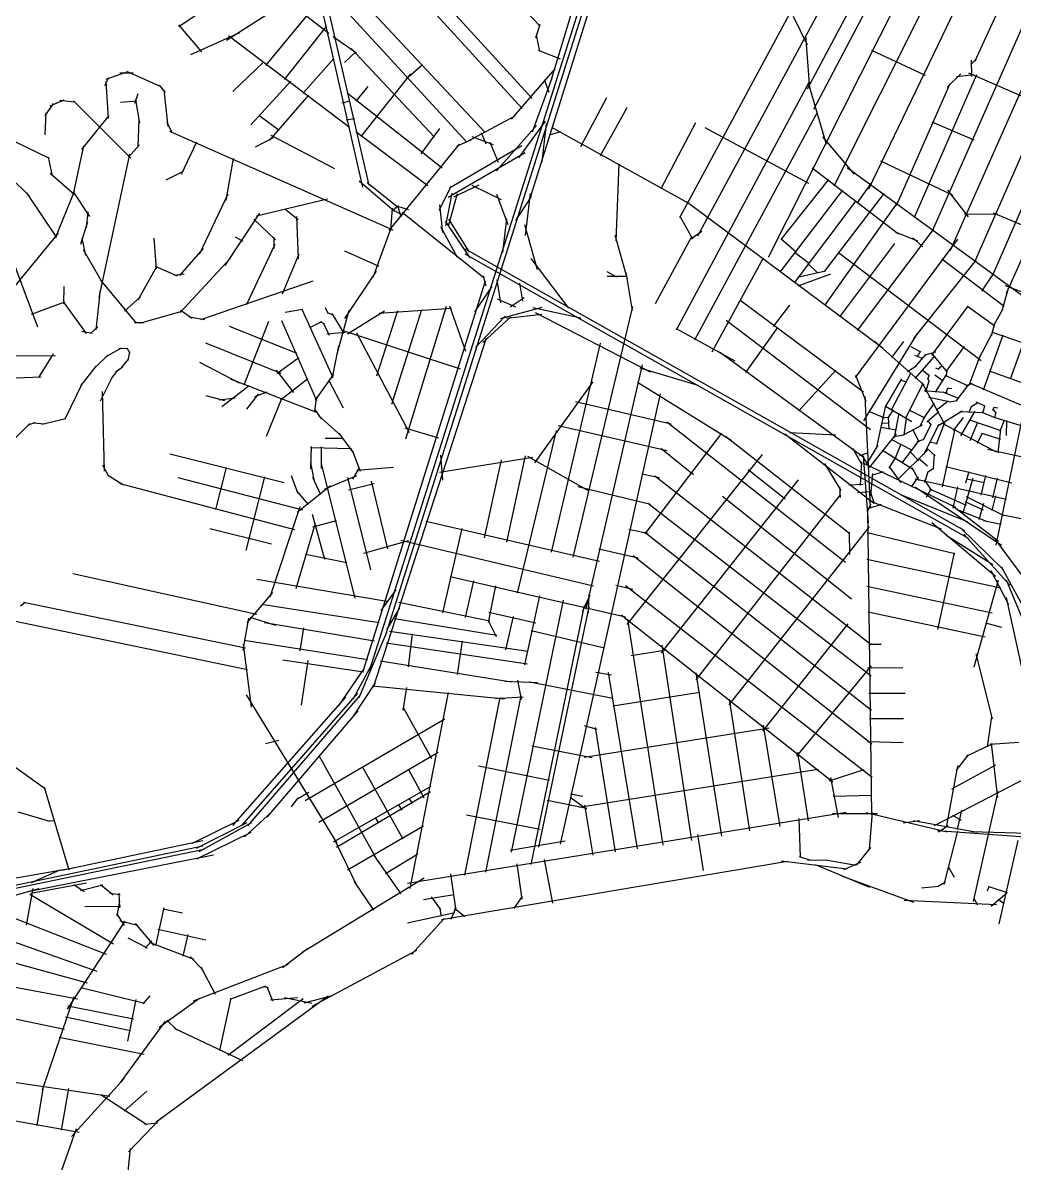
# Model space of a CAD drawing. Header units: inches. Extents: x 723419 to 759401, y 6910722 to 6968430.
# Drawn here: x 733965 to 736725, y 6943834 to 6947009 of the extents above; entities that cross this region are included whole.
import ezdxf

# ---------------------------------------------------------------- set-up
doc = ezdxf.new("R2010")
doc.units = ezdxf.units.IN
doc.header["$MEASUREMENT"] = 0

msp = doc.modelspace()

# ---------------------------------------------------------------- linework, layer by layer
for points in [[(735793.9939, 6946466.8201), (736576.951888, 6947919.52199)], [(735843.6048, 6946415.1957), (736637.15067, 6947883.04778)], [(736149.191882, 6946824.44774), (736690.067443, 6947840.38363)], [(736166.9292, 6946768.5681), (736720.726098, 6947820.66221)], [(736223.3647, 6946554.4622), (736863.9606, 6947831.4423)], [(736040.587017, 6946356.38024), (736763.906184, 6947789.7059)], [(736319.4836, 6946546.2448), (736883.1482, 6947716.8857)], [(736546.568805, 6946373.4846), (737135.929358, 6947702.02632)], [(736614.5898, 6946900.9615), (736972.941982, 6947679.33921)], [(736614.5059, 6946341.8306), (737200.4441, 6947677.2952)], [(736496.9467, 6946429.4437), (736986.512, 6947539.4808)], [(734896.6688, 6947329.886), (735382.8498, 6946798.0874)], [(735435.0258, 6946845.6097), (735583.0822, 6947335.7219)], [(734929.54567, 6945204.6435), (735584.478925, 6947270.69069)], [(735373.6486, 6946508.1452), (735619.283646, 6947293.41201)], [(734937.43542, 6947227.53026), (735354.8613, 6946769.6493)], [(734974.181152, 6945302.35112), (735582.283062, 6947225.21434)], [(734399.036359, 6946998.39148), (734700.661962, 6947200.35717)], [(734830.808124, 6947153.71136), (735251.786, 6946703.2586)], [(734531.32829, 6946960.02682), (734764.162089, 6947109.07573)], [(734787.680954, 6947126.19464), (735201.068, 6946676.7462)], [(734807.7057, 6947078.5338), (734928.001168, 6946556.75064)], [(734697.575151, 6947071.59302), (734816.494649, 6946979.91353)], [(734792.04916, 6947067.70617), (734910.009466, 6946551.45896)], [(735360.421317, 6947045.66805), (735405.13599, 6946999.10129)], [(734641.4821, 6946889.9863), (734756.550825, 6947029.34151)], [(736109.0777, 6947027.3649), (736147.8057, 6946947.371)], [(734398.154413, 6947003.24219), (734462.536486, 6946927.39481)], [(734432.550315, 6946920.33925), (734568.811004, 6946981.63451)], [(734693.5999, 6946851.1113), (734810.349544, 6946998.4734)], [(735393.229716, 6946966.82206), (735405.400574, 6947004.39297)], [(734537.060941, 6946972.81504), (734874.378839, 6946717.9704)], [(734829.13374, 6946970.66968), (734893.693461, 6946924.6104)], [(735394.023467, 6946974.23041), (735403.548486, 6946929.25115)], [(736143.938079, 6946973.63759), (736154.3237, 6946826.9153)], [(734860.296798, 6946897.95964), (734892.223251, 6946928.1222)], [(734878.964959, 6946936.69306), (735111.004, 6946690.6122)], [(735399.579729, 6946932.42615), (735461.006808, 6946908.19824)], [(736327.368352, 6946932.85691), (736476.621222, 6946862.52917)], [(734548.9782, 6946817.1429), (734636.0612, 6946900.1639)], [(734744.3298, 6946812.0261), (734830.0935, 6946909.5428)], [(735031.497556, 6946852.29081), (735077.3176, 6946892.5182)], [(736603.6507, 6946892.1689), (736618.5585, 6946907.0581)], [(736604.641245, 6946904.28488), (736605.5541, 6946859.1257)], [(734193.1593, 6946833.8918), (734204.0765, 6946855.9716)], [(734196.743, 6946851.9557), (734251.8751, 6946870.7645)], [(734235.2263, 6946869.4015), (734272.0719, 6946869.4015)], [(734253.2397, 6946873.763), (734348.4925, 6946831.5115)], [(734906.7576, 6946692.2514), (735044.7732, 6946866.5826)], [(735325.1165, 6946740.4005), (735446.675656, 6946880.03855)], [(735383.957672, 6946705.17852), (735438.1941, 6946855.3764)], [(736446.6352, 6946467.3528), (736620.64964, 6946865.07877)], [(736538.0494, 6946829.7118), (736575.934967, 6946866.66627)], [(736563.806356, 6946859.44846), (736611.963056, 6946864.79256)], [(736597.683761, 6946869.52378), (737076.0143, 6946660.6972)], [(736703.593521, 6946256.44474), (736979.7012, 6946873.2664)], [(734195.6115, 6946845.5542), (734202.4463, 6946743.1339)], [(734344.4272, 6946835.2383), (734361.076, 6946814.794)], [(734357.4382, 6946822.4375), (734367.971, 6946720.0096)], [(734599.7766, 6946724.8974), (734710.6096, 6946846.1343)], [(734892.659309, 6946790.77105), (734925.884497, 6946831.34459)], [(735416.248512, 6946851.19891), (735428.948537, 6946815.2155)], [(735784.152239, 6946153.56263), (736153.917006, 6946843.12109)], [(736151.1237, 6946841.6789), (736200.801267, 6946671.1063)], [(736396.540506, 6946499.78469), (736546.0755, 6946839.732)], [(734040.4477, 6946777.331), (734080.0156, 6946794.5407)], [(734067.8899, 6946793.6909), (734108.7344, 6946789.0166)], [(734105.5129, 6946791.3868), (734265.364531, 6946631.48866)], [(734237.0241, 6946787.9791), (734282.4286, 6946791.6769)], [(734276.7774, 6946785.2543), (734285.5464, 6946811.3341)], [(734278.5102, 6946793.9596), (734289.4851, 6946729.3663)], [(734651.2348, 6946681.4101), (734761.4081, 6946807.2594)], [(734852.859351, 6946785.70387), (734875.437174, 6946791.70111)], [(734867.676048, 6946813.57337), (735132.25991, 6946604.72851)], [(735518.172, 6946664.2259), (735590.5309, 6946800.3596)], [(734026.9993, 6946749.4454), (734049.7615, 6946784.0773)], [(734027.2027, 6946696.8963), (734029.9684, 6946758.0863)], [(735573.277804, 6946638.79008), (735647.1839, 6946772.9087)], [(735835.7333, 6946125.897), (736177.403368, 6946760.27025)], [(736664.4558, 6946304.2932), (736863.147365, 6946759.98606)], [(734129.1423, 6946656.1455), (734204.8698, 6946750.8419)], [(734285.7399, 6946662.4857), (734289.0402, 6946741.0457)], [(734365.839, 6946731.6651), (734379.363, 6946703.2655)], [(734621.7238, 6946751.6863), (734678.7883, 6946709.8721)], [(734864.85382, 6946738.07878), (734888.1372, 6946742.6649)], [(735202.1884, 6946678.3598), (735335.2478, 6946749.7277)], [(735345.826728, 6946632.45632), (735419.451597, 6946734.42694)], [(735410.703367, 6946621.76587), (735422.968299, 6946728.4211)], [(735741.623696, 6946547.3499), (735838.6142, 6946731.0077)], [(736495.6157, 6946733.17113), (736612.6344, 6946682.56103)], [(733908.3949, 6946694.6319), (734038.49, 6946631.4785)], [(734372.8705, 6946707.4107), (734994.420605, 6946432.20848)], [(734655.390056, 6946696.11346), (734832.7962, 6946602.7499)], [(734891.347518, 6946706.22866), (735092.1314, 6946555.7595)], [(735073.2849, 6946643.4886), (735126.0917, 6946714.6469)], [(735240.73532, 6946703.32014), (735253.435345, 6946672.09924)], [(735283.137991, 6946596.96372), (735394.752694, 6946723.17022)], [(735430.591254, 6946696.7754), (735462.646471, 6946706.46181)], [(735436.681975, 6946718.2358), (735820.081631, 6946505.43981)], [(735863.4381, 6946717.4259), (736151.9229, 6946562.2226)], [(734105.1426, 6946528.1748), (734134.857, 6946666.5166)], [(734259.3372, 6946634.4679), (734289.3152, 6946669.3528)], [(734406.0082, 6946587.2737), (734448.9664, 6946676.925)], [(734612.14578, 6946663.43716), (734662.434, 6946689.4999)], [(734984.2514, 6946430.0258), (735180.6933, 6946670.8098)], [(735152.144604, 6946548.8289), (735354.286675, 6946666.65691)], [(735173.7259, 6946666.1597), (735212.4776, 6946682.9873)], [(735215.166397, 6946692.00224), (735274.433182, 6946669.7772)], [(735265.172747, 6946676.3918), (735287.926959, 6946620.5646)], [(736191.1963, 6946691.0181), (736279.1858, 6946587.2231)], [(734035.2661, 6946634.8859), (734046.4767, 6946582.3473)], [(734177.4549, 6946243.7056), (734262.8378, 6946643.2967)], [(734531.1725, 6946514.1384), (734551.1234, 6946630.9352)], [(735149.053615, 6946523.06115), (735363.289263, 6946647.27302)], [(735616.0714, 6946401.8712), (735624.6103, 6946615.7511)], [(736161.766426, 6946604.5599), (736402.9238, 6946421.0318)], [(736259.6186, 6946606.18), (736745.696, 6946250.1446)], [(736352.090417, 6946624.1391), (736553.7065, 6946528.9581)], [(733926.5935, 6946581.9525), (733983.9247, 6946525.0164)], [(734041.3025, 6946590.0989), (734107.2734, 6946531.9619)], [(734363.877922, 6946571.95729), (734411.7788, 6946595.5985)], [(734901.022502, 6946568.38097), (734999.567129, 6946484.51164)], [(736075.77667, 6946405.85742), (736208.9116, 6946572.6602)], [(733974.9214, 6946535.2406), (734058.8125, 6946411.34)], [(734055.3737, 6946409.8739), (734108.8093, 6946539.8155)], [(734104.7482, 6946538.4794), (734150.4625, 6946469.5368)], [(734923.767827, 6946563.80621), (735010.803124, 6946494.39384)], [(735123.922325, 6946487.44544), (735157.789059, 6946554.47335)], [(735164.869005, 6946524.38837), (735234.813954, 6946557.63112)], [(735214.811414, 6946556.83737), (735296.091576, 6946516.83229)], [(736072.746, 6946314.4147), (736247.3763, 6946542.6952)], [(736287.081065, 6946506.30254), (736329.600789, 6946564.87232)], [(736538.62204, 6946542.91186), (736596.036739, 6946468.29921)], [(734457.019934, 6946364.86765), (734536.1371, 6946532.2858)], [(734615.7228, 6946471.1022), (734812.739687, 6946518.99198)], [(735142.491935, 6946443.05099), (735159.636969, 6946534.49117)], [(735150.707264, 6946446.60964), (735174.394024, 6946533.78109)], [(735283.07405, 6946531.27857), (735314.949791, 6946446.96231)], [(735337.640004, 6946457.8841), (735380.4708, 6946525.324)], [(735364.106827, 6946416.49393), (735378.0426, 6946533.6581)], [(735811.89717, 6946510.80205), (736359.5833, 6946103.1912)], [(736112.7492, 6946285.2181), (736285.0709, 6946512.6445)], [(736196.3456, 6946316.1209), (736362.7762, 6946533.4813)], [(736197.0162, 6946221.5512), (736401.5676, 6946510.36804)], [(733887.3686, 6946475.6546), (734006.0032, 6946162.6799)], [(734141.7793, 6946437.8957), (734146.3508, 6946482.1833)], [(734527.7461, 6946333.4003), (734624.796949, 6946478.42246)], [(734693.8637, 6946491.0546), (734730.9428, 6946461.0757)], [(734989.601137, 6946430.88931), (734994.275452, 6946492.89012)], [(734992.326351, 6946485.26041), (735011.02361, 6946500.0771)], [(734996.127539, 6946486.89289), (735022.056757, 6946474.10467)], [(735001.322202, 6946499.90072), (735038.540332, 6946488.96458)], [(735008.668814, 6946496.86682), (735017.294248, 6946468.6366)], [(735020.7927, 6946481.8931), (735248.7017, 6946299.0094)], [(735124.98066, 6946501.90936), (735133.3083, 6946424.9485)], [(736586.41778, 6946475.47341), (736679.1901, 6946476.892)], [(736666.003, 6946479.8937), (736852.4675, 6946401.7309)], [(734125.7793, 6946392.2383), (734145.4365, 6946455.2454)], [(734607.863582, 6946462.28284), (734668.4111, 6946404.5267)], [(734726.2343, 6946469.3052), (734731.5313, 6946351.153)], [(734940.3275, 6946300.1636), (734992.2214, 6946442.319)], [(735127.6541, 6946441.6802), (735173.5776, 6946355.9436)], [(735140.207694, 6946456.72115), (735208.774602, 6946354.64735)], [(735149.613651, 6946461.59214), (735207.045988, 6946369.72157)], [(735300.979763, 6946368.85715), (735312.568536, 6946462.79765)], [(735361.130258, 6946446.92108), (735396.18762, 6946321.57447)], [(735793.5362, 6946470.4634), (735828.8995, 6946407.6304)], [(733923.153618, 6946251.66505), (734064.0662, 6946422.9288)], [(734128.5763, 6946409.418), (734139.5477, 6946360.5646)], [(734329.7865, 6946408.8846), (734335.585811, 6946324.073498)], [(734555.9968, 6946412.7563), (734577.1848, 6946400.9999)], [(734664.8797, 6946380.426), (734664.8797, 6946411.5806)], [(735612.7823, 6946418.1428), (735646.7733, 6946295.9487)], [(735726.4527, 6946227.7442), (735826.7366, 6946414.1506)], [(735824.4997, 6946407.0865), (735855.1995, 6946428.6845)], [(736075.247503, 6946408.50326), (736118.1181, 6946369.9377)], [(736288.4577, 6946152.389), (736499.87703, 6946433.58716)], [(736393.2869, 6946426.3305), (736455.3941, 6946401.4601)], [(736442.5039, 6946409.6527), (736470.042, 6946385.3674)], [(734133.1478, 6946377.4578), (734188.714971, 6946280.78691)], [(734401.398263, 6946304.8117), (734467.413363, 6946380.4524)], [(734587.1769, 6946223.9631), (734667.2207, 6946392.668)], [(735196.153952, 6946379.28407), (736585.973807, 6945595.8179)], [(736239.431, 6946189.9875), (736392.042581, 6946394.57586)], [(736282.889978, 6946021.46557), (736567.428688, 6946406.5758)], [(734403.0118, 6946202.6818), (734542.8773, 6946353.118)], [(734687.8979, 6946254.0823), (734733.8053, 6946365.7685)], [(734860.5952, 6946373.4973), (734955.9513, 6946331.1697)], [(735194.883949, 6946365.4728), (736596.82836, 6945574.4726)], [(735378.989669, 6946352.99381), (735484.223809, 6946214.13031)], [(735883.792, 6946092.7355), (736026.7117, 6946354.4275)], [(736113.366, 6946369.8749), (736154.5586, 6946339.0853)], [(736235.5665, 6946368.9623), (736632.9079, 6946068.3604)], [(736445.384439, 6946129.43156), (736618.380062, 6946348.29677)], [(736522.732996, 6946352.00094), (736697.021087, 6946219.56301)], [(734285.5732, 6946237.5942), (734338.2235, 6946330.6282)], [(734333.0263, 6946330.8169), (734394.1815, 6946304.5246)], [(734861.334923, 6946185.17534), (734949.3503, 6946317.7359)], [(735590.1087, 6946316.2313), (735617.3935, 6946301.2434)], [(735643.3271, 6946313.4647), (735660.9206, 6946207.5179)], [(736121.073, 6946300.8639), (736199.7375, 6946318.382)], [(736150.3064, 6946338.2891), (736176.6165, 6946312.2772)], [(734181.4379, 6946292.1308), (734280.6633, 6946172.8045)], [(734386.0815, 6946306.1426), (734413.6216, 6946310.1876)], [(734460.7224, 6946183.0649), (734772.7405, 6946290.5025)], [(734911.976, 6945203.9416), (735253.2138, 6946290.6763)], [(735245.8892, 6946304.5018), (735253.6091, 6946276.6556)], [(735284.400938, 6946293.45362), (735294.560959, 6946228.68349)], [(735347.477731, 6946283.50527), (735356.156082, 6946233.34017)], [(735591.473, 6946303.2872), (735647.4066, 6946303.2872)], [(736123.357668, 6946276.39506), (736214.021738, 6946309.73263)], [(736634.0513, 6946261.7021), (736667.3757, 6946309.4472)], [(734079.0073, 6946226.4567), (734079.3777, 6946274.1884)], [(734169.0266, 6946153.9933), (734180.7764, 6946265.0574)], [(735223.414358, 6946204.2183), (735271.053065, 6946274.2188)], [(736691.3071, 6946208.1472), (736708.8976, 6946269.6879)], [(736699.2366, 6946277.027), (736838.881424, 6946224.36483)], [(733989.3521, 6946197.5957), (734081.2302, 6946232.3769)], [(734077.6032, 6946231.4652), (734140.9545, 6946143.402)], [(734247.4532, 6946205.5687), (734292.0533, 6946246.0886)], [(735031.2523, 6945850.8243), (735144.309182, 6946219.85643)], [(735152.775866, 6946220.56199), (735196.955972, 6946094.34985)], [(735285.03594, 6946239.90185), (735335.836041, 6946218.3118)], [(735321.442679, 6946217.88847), (735359.966089, 6946244.34685)], [(735496.539, 6945521.643), (735662.9544, 6946219.2251)], [(735960.461, 6946237.1639), (736305.379606, 6945981.24883)], [(736054.2145, 6946163.4868), (736100.0366, 6946222.4994)], [(736495.1331, 6946083.6261), (736596.5047, 6946219.9236)], [(736594.502, 6946219.5283), (736670.8483, 6946165.1677)], [(736714.4004, 6946017.1794), (736796.8904, 6946246.2991)], [(734293.2479, 6946173.4779), (734408.3395, 6946205.8335)], [(734403.7545, 6946208.3933), (734436.2338, 6946186.7675)], [(734427.7482, 6946190.2743), (734471.4202, 6946183.0649)], [(734695.3723, 6946203.3352), (734742.8692, 6946211.7066)], [(734741.4172, 6946211.7291), (734827.6852, 6946021.4582)], [(734806.1005, 6946216.4454), (734813.7243, 6946200.7817)], [(734811.5461, 6946202.5221), (734827.4472, 6946195.9955)], [(734824.6155, 6946199.0412), (734858.1603, 6946144.4356)], [(734839.6509, 6946087.4394), (734873.241196, 6946208.98789)], [(734868.9376, 6946142.5266), (734971.2573, 6946206.4509)], [(734949.9024, 6946026.3388), (735008.2665, 6946207.7555)], [(734956.4536, 6946200.7978), (735158.550795, 6946214.27957)], [(734992.0867, 6945947.4785), (735075.5187, 6946210.7792)], [(735224.878389, 6946105.02471), (735307.428554, 6946192.23155)], [(735245.784924, 6946118.92087), (735323.678413, 6946190.25268)], [(735294.093527, 6946185.4582), (735410.29876, 6946217.20827)], [(735311.904431, 6946186.44268), (735409.482959, 6946197.44936)], [(735384.687042, 6946216.57327), (735517.825641, 6946187.78654)], [(735390.909172, 6946202.58229), (735711.373146, 6946037.05863)], [(736668.2652, 6946166.0713), (736692.6149, 6946211.5719)], [(734152.7035, 6946143.4634), (734173.1571, 6946162.0343)], [(734275.3448, 6946174.6132), (734301.2049, 6946174.6132)], [(734539.4411, 6946163.9459), (734727.3054, 6946088.6023)], [(734581.0253, 6946000.8427), (734649.9715, 6946177.7868)], [(734684.8038, 6946180.3165), (734781.8552, 6945957.7354)], [(734763.615, 6946160.217), (734797.3777, 6946177.4036)], [(734792.1499, 6946177.1861), (734804.1303, 6946170.6595)], [(734801.2985, 6946173.7052), (734817.6353, 6946139.5495)], [(734849.869622, 6946154.30723), (735182.4959, 6946045.7851)], [(735783.711266, 6946157.97236), (735946.435694, 6946067.74941)], [(735923.1337, 6946181.35811), (736324.68, 6945876.3296)], [(735977.134161, 6946034.8708), (736066.313061, 6946160.4214)], [(736661.284398, 6946137.19266), (736670.90384, 6946172.34273)], [(734128.9443, 6946150.4791), (734158.0751, 6946144.9078)], [(734811.504962, 6946143.2829), (734862.216869, 6946147.69263)], [(734893.525959, 6946145.92874), (735040.23953, 6945868.48906)], [(734940.6014, 6945159.8439), (735255.098276, 6946132.04423)], [(736306.210241, 6945900.75052), (736455.701079, 6946143.98358)], [(736335.883321, 6946122.64819), (736473.6846, 6945999.6172)], [(736624.1097, 6946069.1415), (736666.4522, 6946149.119)], [(736638.9276, 6945986.6779), (736693.5418, 6946140.2056)], [(736663.1326, 6946147.7946), (736808.8311, 6946097.0348)], [(734196.8218, 6946079.4429), (734239.6531, 6946104.2887)], [(734233.0033, 6946102.0027), (734256.5299, 6946103.0639)], [(734253.8262, 6946103.4895), (734262.6298, 6946089.088)], [(734258.0762, 6946069.0774), (734262.6298, 6946093.1811)], [(734473.6791, 6946117.7289), (734683.1353, 6946033.1792)], [(734826.9964, 6946021.5402), (734844.5908, 6946109.4018)], [(735436.7997, 6945534.7535), (735572.625369, 6946116.65868)], [(735904.0823, 6946092.6031), (736307.37215, 6945798.3736)], [(736383.9393, 6946076.8886), (736417.0012, 6946121.8009)], [(736436.917, 6946108.0023), (736464.1324, 6946093.0723)], [(736455.1577, 6946079.7121), (736464.4207, 6946094.3384)], [(736476.449, 6946084.529), (736506.4486, 6946092.6688)], [(736535.5938, 6946037.7135), (736586.3644, 6946107.172)], [(733853.479868, 6946081.8904), (734055.445549, 6946082.77235)], [(734009.143374, 6946021.47709), (734050.594845, 6946086.74111)], [(734164.7617, 6946047.8172), (734201.3198, 6946083.2494)], [(734238.4779, 6946047.6422), (734260.0314, 6946073.1103)], [(734456.2569, 6946063.87), (734567.0869, 6946006.6342)], [(734671.6327, 6946032.3076), (734732.9069, 6946077.3558)], [(736447.3794, 6946083.1253), (736470.5275, 6946073.9333)], [(736449.2629, 6946018.652), (736502.2234, 6946079.3023)], [(736449.3493, 6946051.0472), (736479.7684, 6946086.4327)], [(736493.0544, 6946089.5842), (736537.9395, 6946036.0849)], [(736599.617039, 6945999.5303), (736630.020029, 6946081.8444)], [(734126.6486, 6945998.2541), (734169.7371, 6946053.6506)], [(734211.7453, 6946018.4889), (734229.3524, 6946042.1378)], [(734223.1292, 6946036.5288), (734242.8612, 6946051.6883)], [(734669.9095, 6946041.4951), (734717.9927, 6945979.8724)], [(734779.6268, 6945957.8799), (734830.1539, 6946030.8725)], [(735533.212182, 6945376.76877), (735690.021229, 6946056.24096)], [(735681.951421, 6946048.27698), (735844.007151, 6946000.35243)], [(736125.0063, 6945928.1187), (736227.76834, 6946041.57395)], [(736283.182847, 6946027.71551), (736311.63906, 6945955.60394)], [(736383.0219, 6945931.08), (736437.4063, 6946034.8289)], [(736427.9326, 6946037.9827), (736453.6628, 6946054.6299)], [(736469.061, 6946041.9283), (736488.5477, 6946026.4592)], [(736483.9787, 6946015.8836), (736487.472, 6946028.7406)], [(736503.8031, 6946029.0315), (736526.8833, 6946011.7924)], [(736505.2382, 6946048.2242), (736513.5533, 6946044.4174)], [(736505.5816, 6945980.9129), (736537.3406, 6946030.6066)], [(736511.9943, 6946044.6338), (736524.4457, 6946054.7161)], [(736531.65073, 6946028.09957), (736596.2326, 6945998.0062)], [(736536.5065, 6946024.2728), (736537.2229, 6946038.2322)], [(736654.8798, 6946039.7142), (736773.9653, 6945997.1668)], [(733900.66399, 6946018.39028), (734016.198943, 6946023.24098)], [(734082.7564, 6945905.9423), (734130.5482, 6946005.1382)], [(734180.718274, 6945956.13541), (734215.5274, 6946024.6472)], [(734518.85645, 6945940.26038), (734594.6253, 6945999.519)], [(734541.8313, 6946017.796), (734782.7289, 6945924.9025)], [(734681.824, 6945959.4732), (734757.422899, 6946017.38657)], [(734816.4171, 6946013.2835), (734856.6289, 6945936.5039)], [(735390.2186, 6945784.0971), (735552.473888, 6946009.24768)], [(735676.3059, 6946008.6511), (735936.2273, 6945846.6529)], [(736365.8705, 6945939.3555), (736412.1474, 6946017.3951)], [(736408.917, 6946013.5284), (736425.7449, 6946009.251)], [(736424.241, 6945910.3561), (736470.6228, 6946003.9898)], [(736467.3381, 6946007.5171), (736532.8275, 6945888.7563)], [(736478.4885, 6945981.0153), (736487.7658, 6946011.8572)], [(736483.1815, 6946019.2211), (736488.0027, 6946009.7862)], [(736563.3545, 6945955.5681), (736598.340108, 6946002.16713)], [(736592.1291, 6945997.9367), (736608.6873, 6946005.2002)], [(736599.5862, 6946006.345), (736762.2396, 6945937.226)], [(734186.009951, 6945982.59379), (734191.301628, 6945760.87252)], [(734474.0234, 6945971.1899), (734525.8767, 6945957.1495)], [(734512.0492, 6945958.9909), (734555.8363, 6945964.9753)], [(734588.177422, 6945933.3812), (734620.388229, 6945975.20444)], [(734610.546797, 6945968.13791), (734644.885097, 6945981.71801)], [(734777.8275, 6945924.8463), (734782.3388, 6945966.2989)], [(735461.809817, 6944722.84094), (735740.152041, 6945975.91011)], [(736308.940305, 6945967.98646), (736323.518876, 6945660.30189)], [(736474.3664, 6945985.5479), (736537.9602, 6945979.5231)], [(736487.0227, 6945966.1288), (736548.2401, 6945953.4989)], [(736524.8197, 6945981.5317), (736569.9006, 6945963.6054)], [(736534.5784, 6945976.7401), (736540.6015, 6945993.9486)], [(736537.778, 6945990.9563), (736550.6557, 6945991.9193)], [(736673.9537, 6945555.0694), (736762.6478, 6945980.6266)], [(734643.3896, 6945858.4899), (734685.4285, 6945963.27)], [(734776.5161, 6945933.3066), (734795.0126, 6945906.2723)], [(735503.437678, 6945954.21423), (735769.50909, 6945892.34865)], [(736341.631405, 6945822.36038), (736367.331318, 6945943.45954)], [(736366.2392, 6945941.3369), (736439.1592, 6945899.249)], [(736472.988563, 6945907.80423), (736503.0494, 6945949.458)], [(736507.3288, 6945930.3554), (736541.1662, 6945956.3571)], [(736544.7239, 6945953.5536), (736565.8249, 6945957.4701)], [(736599.6845, 6945925.2439), (736607.0339, 6945942.5735)], [(736603.7552, 6945939.8009), (736623.7722, 6945951.4953)], [(736618.1898, 6945953.349), (736643.1451, 6945942.0604)], [(736636.8182, 6945921.9519), (736642.9324, 6945942.7383)], [(736664.9961, 6945930.6781), (736668.8015, 6945938.837)], [(736665.4583, 6945933.0389), (736674.2312, 6945920.7441)], [(736668.006, 6945938.5986), (736679.2997, 6945936.8417)], [(734017.9835, 6945891.8071), (734084.391, 6945907.0917)], [(734788.3606, 6945914.8915), (734850.4039, 6945860.1972)], [(736319.042558, 6945927.3412), (736363.624939, 6945909.34949)], [(736356.0331, 6945911.1916), (736376.3174, 6945909.9258)], [(736373.3556, 6945909.1179), (736388.9508, 6945931.4283)], [(736373.8002, 6945911.879), (736375.480501, 6945877.31357)], [(736391.7485, 6945854.2088), (736404.6429, 6945921.8454)], [(736417.9, 6945862.07), (736425.6611, 6945914.8223)], [(736433.5183, 6945929.9546), (736475.9108, 6945908.6487)], [(736461.9634, 6945885.2455), (736474.6553, 6945910.4015)], [(736481.2342, 6945898.2498), (736514.3261, 6945927.0256)], [(736483.2592, 6945901.4092), (736493.6354, 6945889.0171)], [(736512.367, 6945887.1275), (736579.3309, 6945928.7488)], [(736555.7091, 6945874.2004), (736583.3178, 6945909.6638)], [(736573.2019, 6945927.0258), (736638.73, 6945924.1464)], [(736576.1263, 6945858.7788), (736615.9036, 6945927.1663)], [(736600.4709, 6945903.8462), (736687.5764, 6945874.0697)], [(736634.661485, 6945925.08892), (736672.937966, 6945908.61503)], [(736667.5838, 6945910.6342), (736749.7035, 6945885.8769)], [(736670.9638, 6945908.8104), (736673.5914, 6945922.3889)], [(736685.9146, 6945871.8216), (736697.1742, 6945903.3797)], [(736703.1691, 6945860.3076), (736704.0116, 6945901.5747)], [(733895.902565, 6945807.17469), (733984.4392, 6945893.2358)], [(733979.6731, 6945888.9242), (733999.0762, 6945896.703)], [(733993.7472, 6945895.4747), (734027.0875, 6945892.7453)], [(735028.076884, 6945881.53225), (735122.172333, 6945852.96681)], [(735342.2384, 6945421.3054), (735450.8449, 6945872.5937)], [(735455.459805, 6945887.5391), (735758.496522, 6945817.68896)], [(735757.514622, 6945897.9931), (736255.183994, 6945507.71562)], [(736353.268935, 6945883.44461), (736397.098035, 6945876.03641)], [(736355.2958, 6945894.5982), (736375.9529, 6945895.6006)], [(736414.451, 6945861.2385), (736469.6264, 6945889.8119)], [(736442.1597, 6945876.7287), (736458.6958, 6945842.2332)], [(736472.1521, 6945848.0894), (736493.5954, 6945891.5773)], [(736473.4636, 6945806.5503), (736515.6857, 6945891.2976)], [(736508.3619, 6945835.9534), (736531.191932, 6945895.80933)], [(736525.2135, 6945716.6149), (736560.0165, 6945878.0143)], [(736526.1545, 6945893.6333), (736674.5683, 6945814.0984)], [(736602.4189, 6945845.8529), (736623.107, 6945896.7823)], [(736680.3896, 6945811.9628), (736687.2422, 6945877.5928)], [(734806.634, 6945852.582), (734856.7468, 6945852.7403)], [(734844.8595, 6945866.1528), (734885.7279, 6945810.9161)], [(735697.5141, 6945585.984), (735910.544048, 6945866.37239)], [(735920.4828, 6945857.9295), (736267.4641, 6945586.886)], [(736086.129605, 6945864.25707), (736332.467078, 6945672.48141)], [(736098.95429, 6945868.28636), (736227.880852, 6945861.35183)], [(736322.590186, 6945772.00258), (736396.9044, 6945864.903)], [(736382.8226, 6945849.0808), (736440.6464, 6945819.1835)], [(736390.4733, 6945857.3137), (736416.6887, 6945861.8508)], [(736412.2939, 6945784.1706), (736460.1856, 6945846.0457)], [(736454.517094, 6945843.10321), (736473.9776, 6945850.0126)], [(736489.325, 6945842.0182), (736510.1682, 6945837.2883)], [(736622.6972, 6945838.735), (736636.1527, 6945867.24)], [(736634.5125, 6945866.6542), (736686.0397, 6945849.9818)], [(734374.1974, 6945809.2093), (734692.3222, 6945729.1653)], [(734765.8281, 6945826.6085), (734879.7116, 6945823.3792)], [(734766.345255, 6945767.25193), (734768.461926, 6945829.69372)], [(734795.941697, 6945767.63357), (734795.941697, 6945828.69952)], [(734881.5479, 6945819.4503), (734903.5369, 6945760.8862)], [(735127.736806, 6945805.24391), (735133.020271, 6945735.49158)], [(735647.327202, 6945333.4564), (736024.1615, 6945806.5748)], [(735741.210376, 6945824.39175), (735832.1139, 6945751.6528)], [(736274.451579, 6945824.51511), (736300.645382, 6945778.7421)], [(736295.179298, 6945804.40881), (736318.841009, 6945812.91106)], [(736315.96677, 6945783.36072), (736345.441413, 6945833.17657)], [(736358.0714, 6945818.7164), (736444.2802, 6945765.186)], [(736392.2283, 6945793.5553), (736409.7906, 6945836.3921)], [(736399.474, 6945736.3), (736482.8822, 6945818.6641)], [(736434.037189, 6945816.6846), (736458.322289, 6945789.0035)], [(736481.7868, 6945824.692), (736504.2627, 6945803.5322)], [(736499.6859, 6945767.3308), (736503.1133, 6945807.8508)], [(736649.9553, 6945821.454), (737753.1415, 6945580.1282)], [(734186.1336, 6945778.5407), (734203.3808, 6945746.445)], [(734765.992477, 6945784.1853), (734775.517496, 6945732.67964)], [(734795.200862, 6945780.96859), (734889.1607, 6945407.1105)], [(735124.8245, 6945757.7688), (735384.904108, 6945800.05004)], [(735249.6413, 6945575.4789), (735297.415044, 6945792.28891)], [(735312.1847, 6945562.9062), (735364.442956, 6945803.57782)], [(735370.087412, 6945802.51949), (735538.722, 6945706.5126)], [(736196.647398, 6945782.05834), (736241.991992, 6945706.83485)], [(736297.073499, 6945720.26906), (736299.983922, 6945786.9442)], [(736300.867851, 6945804.87183), (736321.902268, 6945770.13197)], [(736302.807227, 6945783.85975), (736561.577748, 6945660.11574)], [(736303.800267, 6945803.16256), (736317.597906, 6945616.91262)], [(736376.476, 6945768.9043), (736395.7822, 6945800.9382)], [(736458.3455, 6945796.4911), (736482.9005, 6945775.143)], [(736533.804, 6945773.495), (736717.6994, 6945728.1227)], [(734200.3114, 6945750.8129), (734243.3556, 6945723.2813)], [(734396.0336, 6945743.2669), (734743.3477, 6945652.9828)], [(734502.4879, 6945654.1708), (734531.6289, 6945770.5896)], [(734586.9375, 6945540.1278), (734638.6778, 6945745.0488)], [(734711.8274, 6945748.1759), (734730.2165, 6945698.7621)], [(734771.284154, 6945743.96855), (734793.409608, 6945695.2283)], [(734804.230724, 6945710.79708), (734894.542016, 6945748.1916)], [(734868.789187, 6945742.89992), (734932.7166, 6945486.2013)], [(734883.7218, 6945738.1769), (734902.1571, 6945769.4555)], [(734894.848251, 6945763.40641), (734996.356826, 6945771.48527)], [(735688.1439, 6945752.9183), (735736.977034, 6945742.89992)], [(735724.3785, 6945747.9135), (736326.0407, 6945277.9784)], [(735984.274751, 6945765.47775), (736087.4175, 6945684.0772)], [(736325.812451, 6945691.65542), (736331.368712, 6945754.3618)], [(736329.252042, 6945749.86387), (736361.002105, 6945759.38889)], [(736377.2596, 6945771.9355), (736409.4263, 6945727.7226)], [(736438.32241, 6945717.03671), (736458.196012, 6945744.95455)], [(736439.7483, 6945770.7802), (736458.9481, 6945734.6705)], [(736475.9047, 6945729.458), (736485.0097, 6945759.7777)], [(736484.2173, 6945758.4325), (736500.617, 6945769.2432)], [(736582.4242, 6945644.72688), (736610.126829, 6945742.48601)], [(736589.8401, 6945727.7637), (736599.3352, 6945759.4821)], [(736632.8374, 6945694.227), (736645.6359, 6945748.1667)], [(734235.039, 6945726.1944), (734720.622224, 6945597.90797)], [(734728.736129, 6945646.5914), (734821.51687, 6945720.67488)], [(734871.0541, 6945708.5763), (734942.872668, 6945725.96656)], [(734934.405985, 6945733.02213), (734980.0791, 6945544.8118)], [(735509.8912, 6945718.1589), (735712.0427, 6945668.6641)], [(735742.577393, 6945254.96318), (736123.6668, 6945736.9274)], [(736238.111428, 6945717.41821), (736239.875321, 6945687.07926)], [(736264.661976, 6945722.38573), (736303.820388, 6945724.76699)], [(736449.229368, 6945739.18458), (736703.306506, 6945682.88318)], [(736449.526481, 6945715.62543), (736689.239463, 6945554.49386)], [(736474.229794, 6945736.38204), (736494.247217, 6945706.76298)], [(736480.478346, 6945688.02342), (736493.021894, 6945711.60706)], [(736488.82909, 6945711.35731), (736591.084912, 6945665.64664)], [(736555.042526, 6945657.65511), (736567.416232, 6945716.85575)], [(736592.4434, 6945739.5039), (736642.312, 6945729.1343)], [(736664.729013, 6945686.58909), (736677.683913, 6945741.15949)], [(734726.276, 6945705.7588), (734758.6758, 6945667.7145)], [(735839.370989, 6945180.21824), (736240.580878, 6945694.84039)], [(735912.854634, 6945691.38106), (736271.789215, 6945405.29091)], [(736288.725602, 6945701.66158), (736324.159145, 6945704.28262)], [(736319.918414, 6945679.04966), (736521.546209, 6945600.47853)], [(736324.754116, 6945700.91586), (736334.556818, 6945670.33221)], [(736407.628849, 6945695.37199), (736593.942418, 6945620.7203)], [(736590.761348, 6945690.46351), (736695.692554, 6945637.47728)], [(736663.508645, 6945651.05453), (736673.405945, 6945692.11123)], [(734653.594312, 6945411.28815), (734736.497256, 6945662.46643)], [(735704.8814, 6945671.5387), (736326.205296, 6945191.02208)], [(736315.778892, 6945648.1344), (736325.265129, 6945668.95378)], [(736316.558091, 6945652.30601), (736327.077309, 6944803.80495)], [(736317.742514, 6945657.0964), (736354.993528, 6945668.69565)], [(736549.933302, 6945666.84609), (736680.743565, 6945565.35172)], [(736563.797496, 6945654.46356), (736649.50503, 6945620.0853)], [(736586.897994, 6945675.8568), (736638.392508, 6945652.94662)], [(736627.450861, 6945626.17822), (736639.973947, 6945671.67805)], [(734725.8943, 6945433.585), (734779.536231, 6945616.25245)], [(734769.7956, 6945641.0535), (734804.5953, 6945515.396)], [(734771.9371, 6945605.7625), (734837.789, 6945622.8733)], [(735086.718095, 6945621.8969), (735570.024617, 6945509.71335)], [(736495.4964, 6945617.63414), (736672.5596, 6945468.10174)], [(736639.2126, 6945623.18582), (736688.0054, 6945612.98282)], [(736688.9408, 6945640.0315), (737418.0388, 6945489.9302)], [(734484.978771, 6945600.78864), (734656.851671, 6945558.61644)], [(735134.3325, 6945366.6033), (735187.6839, 6945600.6903)], [(735651.5954, 6945599.3385), (735703.6387, 6945588.1321)], [(735696.4995, 6945591.0224), (736327.4668, 6945095.5614)], [(735931.534368, 6945110.32401), (736321.594544, 6945606.14081)], [(736264.8242, 6945591.2472), (736266.0915, 6945528.8006)], [(736315.493681, 6945589.79063), (736559.750352, 6945531.0831)], [(736575.121465, 6945602.99947), (736694.448789, 6945486.31798)], [(736584.533943, 6945585.08356), (736712.489219, 6945443.13062)], [(734913.6481, 6945532.2043), (735039.181194, 6945567.21624)], [(735016.603371, 6945568.27457), (735552.9653, 6945441.315)], [(736534.82865, 6945582.21332), (736664.739328, 6945500.98607)], [(736671.333199, 6945570.79333), (736773.023803, 6945434.00457)], [(734751.813087, 6945529.23781), (734866.384587, 6945506.24521)], [(735568.278254, 6945544.29588), (735678.061454, 6945519.43818)], [(735663.643207, 6945526.16164), (736328.586551, 6945002.06511)], [(736512.4566, 6945320.1043), (736558.0306, 6945533.5287)], [(736314.550842, 6945515.76614), (736687.089168, 6945436.25144)], [(736688.36336, 6945495.04925), (736765.615234, 6945354.33385)], [(734104.240105, 6945476.09963), (734616.1333, 6945362.7703)], [(734616.552571, 6945460.32436), (734978.503295, 6945398.9409)], [(735154.3466, 6945467.2444), (735642.838096, 6945355.0729)], [(736612.873394, 6945216.38225), (736681.136031, 6945458.07961)], [(736659.392529, 6945483.72837), (736709.0963, 6945389.2897)], [(736702.121721, 6945458.27209), (736770.218994, 6945294.93477)], [(734961.922706, 6945372.48252), (735003.629152, 6945430.77451)], [(735197.2831, 6945353.6124), (735220.4646, 6945455.3018)], [(735260.681985, 6945339.63002), (735281.8272, 6945441.2287)], [(735615.821, 6945443.3197), (735662.9111, 6945432.1901)], [(735642.7038, 6945442.4654), (736328.7863, 6944908.9681)], [(736314.435345, 6945440.30075), (736663.456927, 6945366.35028)], [(733957.925229, 6945386.14112), (733971.419006, 6945395.93072)], [(733966.391913, 6945395.66614), (734584.984493, 6945269.25719)], [(734589.03585, 6945338.61578), (734660.297103, 6945422.57706)], [(735011.267597, 6945396.42736), (735264.5547, 6945343.625)], [(735324.801238, 6944700.53299), (735469.976639, 6945401.46327)], [(735361.929409, 6945221.80201), (735403.910049, 6945413.7135)], [(735523.722441, 6945370.80682), (735543.830815, 6945416.75622)], [(735539.509278, 6945366.48528), (735541.361365, 6945417.54997)], [(736702.519699, 6945409.11572), (736808.418289, 6944927.38787)], [(734629.605375, 6945390.827), (734957.114941, 6945339.42818)], [(734977.841228, 6945319.064), (735014.530191, 6945380.40336)], [(735262.0147, 6945368.188), (735392.894541, 6945338.84509)], [(735379.928232, 6944666.04778), (735527.920505, 6945386.99935)], [(735401.449419, 6944714.07439), (735541.678866, 6945383.47157)], [(735630.138071, 6945360.89374), (736220.0116, 6944895.8871)], [(736317.682466, 6945369.42814), (736643.517497, 6945299.18112)], [(733944.696036, 6945343.27853), (734590.0817, 6945208.4257)], [(734578.452495, 6945262.41563), (734594.327527, 6945351.31581)], [(734597.149755, 6945354.49081), (734667.705451, 6945332.26577)], [(734637.71928, 6945339.32134), (734943.695314, 6945288.73028)], [(734999.625907, 6945350.56615), (735284.670921, 6945304.35217)], [(735259.6493, 6945346.9182), (735282.0345, 6945300.2764)], [(735309.3038, 6945263.376), (735330.6811, 6945355.8952)], [(735647.761, 6945349.0481), (735746.4312, 6944719.7835)], [(736025.020666, 6945036.90198), (736261.911418, 6945335.44078)], [(736644.311249, 6945338.2337), (736689.39634, 6945326.48618)], [(734736.9782, 6945260.4361), (734747.433389, 6945324.15186)], [(734900.75913, 6945130.37161), (734977.929423, 6945312.05253)], [(734985.451237, 6945315.10461), (735371.622137, 6945259.34771)], [(735038.6049, 6945215.8322), (735049.367673, 6945307.87996)], [(735380.27389, 6945317.40498), (735583.9693, 6945268.5518)], [(734577.746938, 6945278.64344), (734600.677539, 6945103.66531)], [(734580.651, 6945290.1254), (734925.1584, 6945236.1697)], [(734976.342527, 6945283.18546), (735369.5358, 6945224.542)], [(735174.789243, 6945194.3823), (735188.715174, 6945287.4188)], [(735743.459339, 6945276.12989), (735826.6445, 6944732.8168)], [(736320.0654, 6945279.4387), (736354.5406, 6945279.457)], [(734688.8862, 6945235.9439), (734912.7689, 6945202.3608)], [(734740.574944, 6945109.06606), (734759.023844, 6945233.79446)], [(735657.840166, 6945247.71915), (735756.7361, 6945263.3704)], [(736618.032779, 6945252.10107), (736662.9733, 6945071.5992)], [(734843.291515, 6945106.36357), (734916.2631, 6945212.6038)], [(734885.271971, 6945128.09057), (734937.306797, 6945224.75187)], [(734959.40916, 6945232.38536), (735325.4632, 6945174.4954)], [(736119.036132, 6944967.14004), (736327.4458, 6945218.8853)], [(736316.577461, 6945213.36271), (736414.105361, 6945214.38791)], [(734883.7728, 6945076.1077), (734946.081, 6945171.1201)], [(735306.8415, 6945176.1747), (735397.5089, 6945172.315)], [(735342.270828, 6945179.03643), (735352.087201, 6945125.53417)], [(735376.2357, 6945174.7135), (735607.6877, 6945128.5769)], [(735560.175, 6945201.4671), (735603.672629, 6945193.8937)], [(735594.323999, 6945200.4201), (735674.5362, 6944709.5848)], [(735838.6847, 6945199.1244), (735909.5877, 6944744.8419)], [(734573.531032, 6944773.29243), (734897.407551, 6945143.11893)], [(734937.861762, 6945162.99219), (735305.609812, 6945126.60192)], [(735024.003212, 6945095.68911), (735033.634064, 6945158.1309)], [(735043.434992, 6944599.21811), (735149.837827, 6945144.39459)], [(735607.1879, 6945107.4937), (735849.4139, 6945145.5562)], [(736319.733468, 6945142.94339), (736421.308168, 6945142.94379)], [(734549.797456, 6944774.00949), (734863.823223, 6945131.26973)], [(734586.572047, 6945138.29217), (734839.159236, 6944725.00336)], [(734590.878326, 6944773.19541), (734904.14562, 6945136.55725)], [(735194.9251, 6944635.6924), (735293.878751, 6945130.61418)], [(735253.372, 6944644.5593), (735352.510535, 6945135.05919)], [(735280.209761, 6945127.66025), (735357.468249, 6945132.95193)], [(735931.4047, 6945125.6275), (735987.6664, 6944759.7224)], [(734644.6605, 6944797.855), (734897.847, 6945093.5807)], [(735023.178592, 6945102.38749), (735102.3136, 6944960.5876)], [(736650.3697, 6944993.5465), (736661.9134, 6945077.9334)], [(734750.55892, 6944843.76624), (735139.79749, 6945070.92418)], [(735527.073837, 6944964.31781), (736042.880077, 6945046.38291)], [(735527.4165, 6945052.2851), (735562.517, 6945042.8887)], [(735558.0321, 6945047.3682), (735613.9122, 6944700.9461)], [(736025.902612, 6945053.43848), (736071.7266, 6944771.934)], [(736321.478078, 6945072.15176), (736416.415278, 6945072.43646)], [(734640.310309, 6945002.58484), (734677.357385, 6945012.11874)], [(735381.7795, 6944996.5307), (735549.65166, 6944963.96503)], [(736316.323114, 6945007.80362), (736415.728243, 6945005.5791)], [(736592.1989, 6944967.4158), (736665.2288, 6945002.9499)], [(736657.6646, 6945000.7791), (736737.5507, 6945006.6762)], [(736660.8024, 6945002.3414), (736677.7193, 6944852.1073)], [(733905.240115, 6944964.50616), (734027.4178, 6944876.1614)], [(734788.5871, 6944969.2816), (734952.6323, 6944673.7728)], [(734788.658997, 6944783.97028), (735121.046258, 6944978.45498)], [(736121.1137, 6944977.1675), (736151.3108, 6944787.2883)], [(736564.0939, 6944928.1175), (736597.8204, 6944971.2112)], [(734909.6533, 6944938.4314), (735022.9209, 6944737.2118)], [(735038.2315, 6944930.4152), (735080.7709, 6944851.6223)], [(735233.4727, 6944940.7464), (735431.239301, 6944900.98736)], [(735513.462, 6944825.1329), (736179.0143, 6944931.4707)], [(736209.057, 6944899.1179), (736306.671952, 6944930.72095)], [(736502.687994, 6944774.70237), (736832.35464, 6944945.43569)], [(736536.025561, 6944769.1461), (736568.040209, 6944940.86103)], [(736551.106841, 6944876.83174), (736673.344588, 6944943.24229)], [(736213.538432, 6944907.70216), (736234.175973, 6944796.31235)], [(734023.937433, 6944880.81931), (734092.570487, 6944650.84302)], [(734725.286561, 6944846.72011), (734761.142275, 6944867.57879)], [(734829.3035, 6944729.018), (735101.290663, 6944883.91035)], [(734837.5076, 6944713.7227), (735099.526771, 6944869.44643)], [(735488.314065, 6944852.9333), (735533.557905, 6944821.18323)], [(735489.4204, 6944862.6406), (735524.1273, 6944855.9006)], [(736220.8036, 6944855.9146), (736327.9977, 6944859.1787)], [(736611.030236, 6944563.11421), (736679.5494, 6944869.0477)], [(734712.23572, 6944826.0882), (734731.21324, 6944851.37678)], [(735009.743611, 6944833.05582), (735019.974187, 6944817.0044)], [(735039.729782, 6944850.34197), (735048.549245, 6944835.87805)], [(735424.506597, 6944844.79173), (735535.145408, 6944822.50615)], [(735528.0562, 6944830.5362), (735551.4958, 6944691.6646)], [(733951.053913, 6944812.58717), (734039.0344, 6944786.0695)], [(734582.1381, 6944742.6155), (734656.3843, 6944810.4809)], [(734945.890706, 6944797.07242), (734955.239336, 6944780.84461)], [(735035.6956, 6944614.3252), (736256.401018, 6944811.12905)], [(735200.1585, 6944804.3779), (735405.0636, 6944763.9239)], [(736125.167422, 6944793.66651), (736128.342428, 6944685.98088)], [(736218.300941, 6944807.68946), (736343.713692, 6944807.95404)], [(736312.716778, 6944810.68577), (736538.142232, 6944756.71066)], [(736321.774461, 6944707.15541), (736329.888366, 6944810.87228)], [(736552.906012, 6944803.18482), (736576.559809, 6944789.05604)], [(736566.71729, 6944763.02099), (736579.099814, 6944816.9961)], [(734032.0995, 6944787.4016), (734053.438, 6944788.2007)], [(734435.532505, 6944724.0149), (734566.94249, 6944789.05843)], [(734447.874721, 6944711.63206), (734588.98273, 6944783.13495)], [(734455.764167, 6944702.46333), (734601.990849, 6944782.36765)], [(734868.8081, 6944651.053), (735080.476733, 6944773.1379)], [(736415.639902, 6944781.84613), (736461.148327, 6944787.93156)], [(736444.214959, 6944788.72531), (736621.786563, 6944756.11811)], [(736511.037379, 6944760.1873), (736768.226126, 6944741.54736)], [(736513.48478, 6944756.94614), (736540.523487, 6944774.43778)], [(736529.9897, 6944609.8456), (736567.669791, 6944758.57598)], [(736603.830138, 6944758.13776), (736762.68574, 6944753.33722)], [(734073.044198, 6944650.10218), (734465.8843, 6944732.3023)], [(734449.4837, 6944681.7441), (734600.7828, 6944755.4817)], [(734826.9461, 6944746.812), (734892.2928, 6944610.3424)], [(735321.097064, 6944706.08925), (735474.555704, 6944731.4893)], [(735842.591857, 6944748.95184), (735858.466888, 6944649.46831)], [(736682.6282, 6944500.9096), (736735.78638, 6944732.96426)], [(733903.296029, 6944600.27224), (734466.106229, 6944717.59124)], [(733917.8512, 6944594.2489), (734469.875307, 6944708.46056)], [(734974.2004, 6944641.1264), (735064.601701, 6944695.17386)], [(736286.451341, 6944664.76896), (736325.302246, 6944712.97625)], [(733977.8385, 6944590.5634), (734495.2282, 6944692.7582)], [(734942.6891, 6944689.5556), (735016.6752, 6944584.2094)], [(735130.011135, 6944512.89488), (736093.387436, 6944675.56104)], [(735339.9091, 6944667.8672), (735353.905463, 6944569.03481)], [(735416.1332, 6944679.5793), (735438.842238, 6944558.58264)], [(736077.209603, 6944675.66629), (736258.405452, 6944653.65644)], [(736126.205105, 6944688.47539), (736157.472303, 6944677.68037)], [(736148.926245, 6944678.72547), (736205.963029, 6944678.3674)], [(736170.563609, 6944665.8273), (736321.376411, 6944602.59175)], [(736199.613016, 6944679.00241), (736284.674082, 6944664.26773)], [(736249.938768, 6944652.06893), (736297.828447, 6944671.91272)], [(733908.351652, 6944622.51753), (734105.863752, 6944656.72963)], [(733989.118197, 6944616.18253), (734068.91669, 6944651.16052)], [(735155.6357, 6944639.8143), (735170.284262, 6944537.02016)], [(736243.523246, 6944634.55185), (736444.342401, 6944561.12983)], [(736541.501, 6944658.4164), (736557.8282, 6944630.3874)], [(733975.423539, 6944497.1562), (733993.503436, 6944599.46196)], [(733986.88884, 6944585.79179), (734141.670399, 6944614.45504)], [(734106.921719, 6944610.30989), (734135.937749, 6944590.64249)], [(734125.354394, 6944593.28833), (734187.090629, 6944609.16336)], [(734180.917006, 6944610.04531), (734216.194854, 6944581.82303)], [(734742.7151, 6944421.6709), (735081.913252, 6944628.56618)], [(734886.2174, 6944619.8963), (734940.648, 6944539.0798)], [(736466.7978, 6944600.57161), (736515.2108, 6944605.97041)], [(736511.5054, 6944604.33041), (736533.1334, 6944617.37531)], [(736650.365584, 6944592.1911), (736655.256784, 6944605.1799)], [(736653.520584, 6944604.7532), (736704.964284, 6944588.0785)], [(733859.0434, 6944557.3038), (734010.2866, 6944598.7516)], [(733984.683974, 6944583.14595), (734216.9621, 6944444.7244)], [(734206.934419, 6944586.23276), (734235.59767, 6944582.70498)], [(734231.628913, 6944585.79179), (734233.4289, 6944545.6847)], [(735080.061165, 6944567.97648), (735165.7381, 6944582.4285)], [(735101.757042, 6944575.64941), (735127.3207, 6944540.268)], [(735333.003338, 6944543.37018), (735355.75755, 6944578.03066)], [(736611.056695, 6944573.31722), (736622.433801, 6944553.73802)], [(736660.242836, 6944550.01731), (736704.057924, 6944586.67871)], [(736680.245376, 6944569.34846), (736696.781867, 6944557.04531)], [(733841.808688, 6944555.36465), (734196.5467, 6944416.065)], [(734137.496987, 6944548.88022), (734236.697087, 6944549.44312)], [(734227.4148, 6944522.2731), (734234.980308, 6944564.00772)], [(734335.4575, 6944439.9652), (734358.276388, 6944544.95768)], [(734355.101382, 6944542.84101), (734409.07649, 6944530.93474)], [(735124.511254, 6944546.54518), (735129.273763, 6944521.93888)], [(735156.790485, 6944513.4722), (735171.342598, 6944547.33894)], [(735166.844672, 6944544.42851), (735195.419729, 6944521.14513)], [(736418.148598, 6944566.68609), (736675.720992, 6944554.77982)], [(733761.992557, 6944513.4722), (734171.199446, 6944369.41802)], [(734089.370989, 6944262.73489), (734249.532421, 6944508.44511)], [(734225.190705, 6944529.8764), (734246.886582, 6944495.74508)], [(734235.244892, 6944508.97427), (734285.251242, 6944497.33259)], [(735035.346492, 6944503.6826), (735167.109256, 6944532.52224)], [(735046.690736, 6944415.64561), (735137.443001, 6944515.9229)], [(734277.490115, 6944502.0069), (734329.083969, 6944440.27067)], [(734340.813853, 6944485.95548), (734473.899536, 6944456.0575)], [(733695.162439, 6944460.00647), (734143.8771, 6944336.7659)], [(734257.205353, 6944461.34918), (734310.915877, 6944434.09704)], [(734305.095032, 6944432.77412), (734323.9568, 6944453.74375)], [(734316.2673, 6944449.3825), (734441.091137, 6944402.34698)], [(734410.8888, 6944410.511), (734424.686938, 6944470.60961)], [(734431.830702, 6944408.69699), (734467.8296, 6944369.6315)], [(734688.0548, 6944378.7874), (734757.589, 6944431.7707)], [(734770.057073, 6944271.74838), (735061.804878, 6944427.74703)], [(734440.032802, 6944285.93008), (734704.5075, 6944387.9894)], [(734459.876591, 6944380.6511), (734499.7931, 6944305.1709)], [(733793.968632, 6944352.24837), (734116.887711, 6944292.36829)], [(734126.271, 6944323.5522), (734303.4199, 6944279.8241)], [(734541.571921, 6944290.93489), (734641.116537, 6944327.73433)], [(734634.144523, 6944327.02413), (734647.373716, 6944322.68496)], [(734644.291543, 6944326.14683), (734659.967907, 6944286.11947)], [(734019.8191, 6944039.0433), (734107.71547, 6944298.01274)], [(734256.9599, 6944174.4006), (734280.497668, 6944289.6661)], [(734299.727, 6944278.2677), (734319.2342, 6944300.3833)], [(734335.852676, 6943949.30421), (734814.418967, 6944300.74678)], [(734344.562124, 6944212.99313), (734456.966169, 6944294.13218)], [(734513.123864, 6944147.74211), (734544.53526, 6944293.89823)], [(734535.613492, 6944135.04208), (734745.097995, 6944293.33843)], [(734654.411646, 6944288.7653), (734729.553463, 6944295.3799)], [(734693.597692, 6944295.58628), (734768.910543, 6944280.10923)], [(734747.743834, 6944280.90299), (734827.118992, 6944301.01136)], [(733835.883497, 6944258.11641), (734081.1045, 6944207.4404)], [(734090.429325, 6944272.61269), (734273.3038, 6944236.5352)], [(734083.726533, 6944241.92096), (734264.036533, 6944204.00826)], [(734237.9413, 6944059.5902), (734362.289243, 6944229.39733)], [(734365.728833, 6944232.83692), (734394.0492, 6944204.3648)], [(734386.3745, 6944209.9008), (734576.623991, 6944119.9608)], [(734066.1056, 6944185.2411), (734302.8283, 6944137.8502)], [(733876.5624, 6944069.1859), (734206.713932, 6944020.90524)], [(734100.086636, 6943908.72169), (734247.3044, 6944070.5581)], [(733516.4532, 6944028.6083), (734121.6239, 6943921.048)], [(734004.7012, 6943939.6833), (734022.828148, 6944052.91989)], [(734072.6838, 6943926.2115), (734092.678287, 6944042.60112)], [(734246.930679, 6943979.36558), (734310.166222, 6944034.92819)], [(734182.107633, 6944025.93234), (734310.188041, 6943941.89586)], [(734258.858772, 6943866.22488), (734348.817285, 6943960.15215)], [(734304.102612, 6943942.9542), (734340.086018, 6943946.92295)], [(734061.5529, 6943780.6573), (734114.10958, 6943930.8409)], [(734257.006685, 6943802.46017), (734264.150449, 6943875.48531)]]:
    msp.add_lwpolyline(points)

doc.saveas('drawing.dxf')
